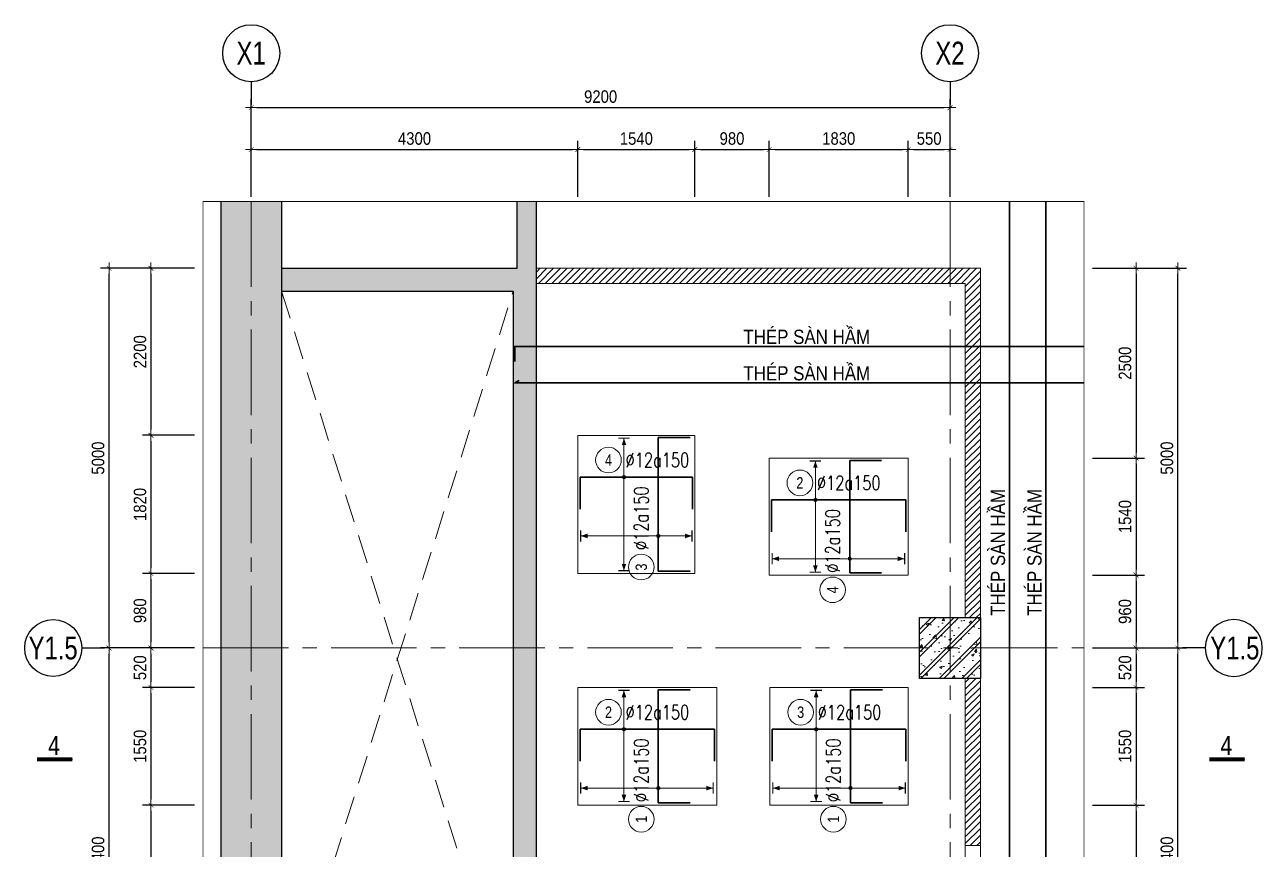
# Model space of a CAD drawing. Extents: x 517991 to 692152, y -83926 to 3506.
# Drawn here: x 583083 to 599376, y -53905 to -43049 of the extents above; entities that cross this region are included whole.
import ezdxf
from ezdxf.enums import TextEntityAlignment as Align

# ---------------------------------------------------------------- set-up
doc = ezdxf.new("R2010")
doc.units = 0
doc.header["$LTSCALE"] = 300
doc.header["$MEASUREMENT"] = 0
doc.linetypes.add('CENTER2', pattern=[1.125, 0.75, -0.125, 0.125, -0.125])
doc.linetypes.add('DASHED2', pattern=[0.375, 0.25, -0.125])
doc.layers.get('0').update_dxf_attribs({"linetype": 'CONTINUOUS'})
doc.layers.get('DEFPOINTS').update_dxf_attribs({"linetype": 'CONTINUOUS'})
for name, color, linetype, lineweight in [('00-TT.Dim', 8, 'CONTINUOUS', 13), ('B-CONTOUR2', 2, 'CONTINUOUS', 40), ('kata_thep - V', 2, 'CONTINUOUS', 35), ('NDC_S_AXIS', 5, 'CENTER2', 15), ('NDC_S_DIM', 1, 'CONTINUOUS', 15), ('NDC_S_OPENING', 5, 'DASHED2', 15), ('NDC_S_REBAR', 4, 'CONTINUOUS', 35), ('NDC_S_SLAB', 2, 'CONTINUOUS', 18), ('NDC_S_VN TEXT', 7, 'CONTINUOUS', 9), ('NDC_S_WALL', 6, 'CONTINUOUS', 25)]:
    doc.layers.add(name, color=color, linetype=linetype, lineweight=lineweight)
doc.layers.add('A-SYM', color=7, linetype='CONTINUOUS')
doc.layers.add('NDC_S-COLUMN', color=4, linetype='CONTINUOUS')
doc.styles.add('ARIAL', font='arial.ttf', dxfattribs={"width": 0.8})
doc.styles.add('Heerim', font='', dxfattribs={"width": 0.8})
doc.styles.add('NDC_ARIAL', font='arial.ttf', dxfattribs={"width": 0.85})
doc.styles.add('NDC_ROMANS', font='romans.shx', dxfattribs={"width": 0.8})
doc.styles.get('Heerim').set_extended_font_data('Dotum')
doc.dimstyles.new('NDC_1-75', dxfattribs={"dimscale": 75, "dimtxt": 2.2, "dimasz": 1, "dimexe": 1.5, "dimexo": 0, "dimgap": 0.8, "dimtad": 1, "dimdec": 0, "dimdsep": 46, "dimtxsty": 'NDC_ARIAL', "dimblk": 'DIMMARK', "dimcen": 49999.938995, "dimdle": 1.5, "dimclrd": 1, "dimclre": 1, "dimclrt": 3, "dimadec": 0, "dimazin": 0, "dimtfac": 1, "dimtdec": 0, "dimtix": 1, "dimtmove": 1, "dimatfit": 3, "dimfxl": 1, "dimarcsym": 0})
pattern_1 = [(50, (-133391.47, 8035.8), (358.63009, -31.37607), [37.5, -412.5]), (355, (-133391.47, 8035.8), (-69.37567, 376.09607), [30, -330]), (100.4514, (-133361.58, 8033.18), (289.25469, 344.71977), [31.8701, -350.57106]), (46.1842, (-133391.47, 8135.8), (533.62052, -82.7595), [56.25, -618.75]), (96.6356, (-133347, 8128.9), (467.33135, 487.05894), [47.80514, -525.8565]), (351.1842, (-133391.47, 8135.8), (467.33097, 487.0593), [45, -495]), (21, (-133341.47, 8110.8), (298.45353, -201.30945), [37.5, -412.5]), (326, (-133341.47, 8110.8), (121.65767, 362.57502), [30, -330]), (71.4514, (-133316.6, 8094), (420.11131, 161.26525), [31.8701, -350.57106]), (37.5, (-133391.47, 8035.79), (6.079928, 166.446927), [0, -326, 0, -335, 0, -331.25]), (7.5, (-133391.47, 8035.79), (131.53477, 197.205856), [0, -191, 0, -318.5, 0, -126.25]), (327.5, (-133502.97, 8035.79), (266.911218, -11.277436), [0, -125, 0, -390, 0, -517.5]), (317.5, (-133552.97, 8035.8), (291.593085, 50.05249), [0, -162.5, 0, -259, 0, -367.5]), (45, (-133391.47, 8035.8), (-150.26019, 150.26019), []), (45, (-133391.47, 8097.04), (-150.26019, 150.26019), [])]
pattern_2 = [(45, (-133391.47, 8035.79), (-44.194174, 44.194174), [])]

# ---------------------------------------------------------------- blocks, each defined once
blk = doc.blocks.new('*U1')
for q in [(0, 0), (0, 2)]:
    blk.add_line((0, 4), q)
blk.add_circle((0, 9), 5)
at = {"style": 'Heerim', "width": 0.8}
blk.add_attdef('NO', text='', height=4, dxfattribs=at).set_placement((-0.01, 9.02), align=Align.MIDDLE_CENTER)
blk = doc.blocks.new('DIMMARK')
at = {"layer": 'NDC_S_DIM', "color": 1}
blk.add_line((-1.5, 0), (1, 0), dxfattribs=at)
at = {"layer": 'NDC_S_DIM', "color": 2, "const_width": 0.1}
blk.add_lwpolyline([(-0.42, -0.42), (0.42, 0.42)], dxfattribs=at)
blk = doc.blocks.new('*D479')
at = {"layer": 'DEFPOINTS', "color": 0, "transparency": 16777216}
for p in [(585319, -46255), (584745, -48455), (585319, -48455)]:
    blk.add_point(p, dxfattribs=at)
at = {"layer": 'NDC_S_DIM', "color": 1, "lineweight": -2, "transparency": 16777216}
for p, q in [((585319, -46255), (584633, -46255)), ((584745, -46330), (584745, -48380)), ((585319, -48455), (584633, -48455))]:
    blk.add_line(p, q, dxfattribs=at)
at = {"layer": 'NDC_S_DIM', "color": 1, "lineweight": -2, "transparency": 16777216, "xscale": 75, "yscale": 75, "zscale": 75}
for p, rotation in [((584745, -46255), 90), ((584745, -48455), 270)]:
    blk.add_blockref('DIMMARK', p, dxfattribs=dict(at, rotation=rotation))
at = {"layer": 'NDC_S_DIM', "color": 3, "transparency": 16777216, "insert": (584601, -47355), "char_height": 165, "attachment_point": 5, "rotation": 90, "style": 'NDC_ARIAL'}
blk.add_mtext('2200', dxfattribs=at)
blk = doc.blocks.new('*D480')
at = {"layer": 'DEFPOINTS', "color": 0, "transparency": 16777216}
for p in [(585319, -48455), (584745, -50275), (585319, -50275)]:
    blk.add_point(p, dxfattribs=at)
at = {"layer": 'NDC_S_DIM', "color": 1, "lineweight": -2, "transparency": 16777216}
for p, q in [((585319, -48455), (584633, -48455)), ((584745, -48530), (584745, -50200)), ((585319, -50275), (584633, -50275))]:
    blk.add_line(p, q, dxfattribs=at)
at = {"layer": 'NDC_S_DIM', "color": 1, "lineweight": -2, "transparency": 16777216, "xscale": 75, "yscale": 75, "zscale": 75}
for p, rotation in [((584745, -48455), 90), ((584745, -50275), 270)]:
    blk.add_blockref('DIMMARK', p, dxfattribs=dict(at, rotation=rotation))
at = {"layer": 'NDC_S_DIM', "color": 3, "transparency": 16777216, "insert": (584601, -49365), "char_height": 165, "attachment_point": 5, "rotation": 90, "style": 'NDC_ARIAL'}
blk.add_mtext('1820', dxfattribs=at)
blk = doc.blocks.new('*D481')
at = {"layer": 'DEFPOINTS', "color": 0, "transparency": 16777216}
for p in [(585319, -50275), (584745, -51255), (585319, -51255)]:
    blk.add_point(p, dxfattribs=at)
at = {"layer": 'NDC_S_DIM', "color": 1, "lineweight": -2, "transparency": 16777216}
for p, q in [((585319, -50275), (584633, -50275)), ((584745, -50350), (584745, -51180)), ((585319, -51255), (584633, -51255))]:
    blk.add_line(p, q, dxfattribs=at)
at = {"layer": 'NDC_S_DIM', "color": 1, "lineweight": -2, "transparency": 16777216, "xscale": 75, "yscale": 75, "zscale": 75}
for p, rotation in [((584745, -50275), 90), ((584745, -51255), 270)]:
    blk.add_blockref('DIMMARK', p, dxfattribs=dict(at, rotation=rotation))
at = {"layer": 'NDC_S_DIM', "color": 3, "transparency": 16777216, "insert": (584601, -50765), "char_height": 165, "attachment_point": 5, "rotation": 90, "style": 'NDC_ARIAL'}
blk.add_mtext('980', dxfattribs=at)
blk = doc.blocks.new('*D482')
at = {"layer": 'DEFPOINTS', "color": 0, "transparency": 16777216}
for p in [(585319, -51775), (584745, -53325), (585319, -53325)]:
    blk.add_point(p, dxfattribs=at)
at = {"layer": 'NDC_S_DIM', "color": 1, "lineweight": -2, "transparency": 16777216}
for p, q in [((585319, -51775), (584633, -51775)), ((584745, -51850), (584745, -53250)), ((585319, -53325), (584633, -53325))]:
    blk.add_line(p, q, dxfattribs=at)
at = {"layer": 'NDC_S_DIM', "color": 1, "lineweight": -2, "transparency": 16777216, "xscale": 75, "yscale": 75, "zscale": 75}
for p, rotation in [((584745, -51775), 90), ((584745, -53325), 270)]:
    blk.add_blockref('DIMMARK', p, dxfattribs=dict(at, rotation=rotation))
at = {"layer": 'NDC_S_DIM', "color": 3, "transparency": 16777216, "insert": (584601, -52550), "char_height": 165, "attachment_point": 5, "rotation": 90, "style": 'NDC_ARIAL'}
blk.add_mtext('1550', dxfattribs=at)
blk = doc.blocks.new('*D483')
at = {"layer": 'DEFPOINTS', "color": 0, "transparency": 16777216}
for p in [(585319, -53325), (584745, -56655), (585319, -56655)]:
    blk.add_point(p, dxfattribs=at)
at = {"layer": 'NDC_S_DIM', "color": 1, "lineweight": -2, "transparency": 16777216}
for p, q in [((585319, -53325), (584633, -53325)), ((584745, -53400), (584745, -56580)), ((585319, -56655), (584633, -56655))]:
    blk.add_line(p, q, dxfattribs=at)
at = {"layer": 'NDC_S_DIM', "color": 1, "lineweight": -2, "transparency": 16777216, "xscale": 75, "yscale": 75, "zscale": 75}
for p, rotation in [((584745, -53325), 90), ((584745, -56655), 270)]:
    blk.add_blockref('DIMMARK', p, dxfattribs=dict(at, rotation=rotation))
at = {"layer": 'NDC_S_DIM', "color": 3, "transparency": 16777216, "insert": (584601, -54990), "char_height": 165, "attachment_point": 5, "rotation": 90, "style": 'NDC_ARIAL'}
blk.add_mtext('3330', dxfattribs=at)
blk = doc.blocks.new('*D484')
at = {"layer": 'DEFPOINTS', "color": 0, "transparency": 16777216}
for p in [(584193, -51255), (585319, -51255), (585319, -56655)]:
    blk.add_point(p, dxfattribs=at)
at = {"layer": 'NDC_S_DIM', "color": 1, "lineweight": -2, "transparency": 16777216}
for p, q in [((585319, -51255), (584081, -51255)), ((584193, -56580), (584193, -51330)), ((585319, -56655), (584081, -56655))]:
    blk.add_line(p, q, dxfattribs=at)
at = {"layer": 'NDC_S_DIM', "color": 1, "lineweight": -2, "transparency": 16777216, "xscale": 75, "yscale": 75, "zscale": 75}
for p, rotation in [((584193, -51255), 90), ((584193, -56655), 270)]:
    blk.add_blockref('DIMMARK', p, dxfattribs=dict(at, rotation=rotation))
at = {"layer": 'NDC_S_DIM', "color": 3, "transparency": 16777216, "insert": (584049, -53955), "char_height": 165, "attachment_point": 5, "rotation": 90, "style": 'NDC_ARIAL'}
blk.add_mtext('5400', dxfattribs=at)
blk = doc.blocks.new('*D485')
at = {"layer": 'DEFPOINTS', "color": 0, "transparency": 16777216}
for p in [(585319, -51255), (584745, -51775), (585319, -51775)]:
    blk.add_point(p, dxfattribs=at)
at = {"layer": 'NDC_S_DIM', "color": 1, "lineweight": -2, "transparency": 16777216}
for p, q in [((585319, -51255), (584633, -51255)), ((584745, -51330), (584745, -51700)), ((585319, -51775), (584633, -51775))]:
    blk.add_line(p, q, dxfattribs=at)
at = {"layer": 'NDC_S_DIM', "color": 1, "lineweight": -2, "transparency": 16777216, "xscale": 75, "yscale": 75, "zscale": 75}
for p, rotation in [((584745, -51255), 90), ((584745, -51775), 270)]:
    blk.add_blockref('DIMMARK', p, dxfattribs=dict(at, rotation=rotation))
at = {"layer": 'NDC_S_DIM', "color": 3, "transparency": 16777216, "insert": (584601, -51515), "char_height": 165, "attachment_point": 5, "rotation": 90, "style": 'NDC_ARIAL'}
blk.add_mtext('520', dxfattribs=at)
blk = doc.blocks.new('*D486')
at = {"layer": 'DEFPOINTS', "color": 0, "transparency": 16777216}
for p in [(584193, -46255), (585319, -46255), (585319, -51255)]:
    blk.add_point(p, dxfattribs=at)
at = {"layer": 'NDC_S_DIM', "color": 1, "lineweight": -2, "transparency": 16777216}
for p, q in [((585319, -46255), (584081, -46255)), ((584193, -51180), (584193, -46330)), ((585319, -51255), (584081, -51255))]:
    blk.add_line(p, q, dxfattribs=at)
at = {"layer": 'NDC_S_DIM', "color": 1, "lineweight": -2, "transparency": 16777216, "xscale": 75, "yscale": 75, "zscale": 75}
for p, rotation in [((584193, -46255), 90), ((584193, -51255), 270)]:
    blk.add_blockref('DIMMARK', p, dxfattribs=dict(at, rotation=rotation))
at = {"layer": 'NDC_S_DIM', "color": 3, "transparency": 16777216, "insert": (584049, -48755), "char_height": 165, "attachment_point": 5, "rotation": 90, "style": 'NDC_ARIAL'}
blk.add_mtext('5000', dxfattribs=at)
blk = doc.blocks.new('*D487')
at = {"layer": 'DEFPOINTS', "color": 0, "transparency": 16777216}
for p in [(597140, -46255), (597140, -48755), (597714, -48755)]:
    blk.add_point(p, dxfattribs=at)
at = {"layer": 'NDC_S_DIM', "color": 1, "lineweight": -2, "transparency": 16777216}
for p, q in [((597140, -46255), (597826, -46255)), ((597714, -46330), (597714, -48680)), ((597140, -48755), (597826, -48755))]:
    blk.add_line(p, q, dxfattribs=at)
at = {"layer": 'NDC_S_DIM', "color": 1, "lineweight": -2, "transparency": 16777216, "xscale": 75, "yscale": 75, "zscale": 75}
for p, rotation in [((597714, -46255), 90), ((597714, -48755), 270)]:
    blk.add_blockref('DIMMARK', p, dxfattribs=dict(at, rotation=rotation))
at = {"layer": 'NDC_S_DIM', "color": 3, "transparency": 16777216, "insert": (597569, -47505), "char_height": 165, "attachment_point": 5, "rotation": 90, "style": 'NDC_ARIAL'}
blk.add_mtext('2500', dxfattribs=at)
blk = doc.blocks.new('*D488')
at = {"layer": 'DEFPOINTS', "color": 0, "transparency": 16777216}
for p in [(597140, -48755), (597140, -50295), (597714, -50295)]:
    blk.add_point(p, dxfattribs=at)
at = {"layer": 'NDC_S_DIM', "color": 1, "lineweight": -2, "transparency": 16777216}
for p, q in [((597140, -48755), (597826, -48755)), ((597714, -48830), (597714, -50220)), ((597140, -50295), (597826, -50295))]:
    blk.add_line(p, q, dxfattribs=at)
at = {"layer": 'NDC_S_DIM', "color": 1, "lineweight": -2, "transparency": 16777216, "xscale": 75, "yscale": 75, "zscale": 75}
for p, rotation in [((597714, -48755), 90), ((597714, -50295), 270)]:
    blk.add_blockref('DIMMARK', p, dxfattribs=dict(at, rotation=rotation))
at = {"layer": 'NDC_S_DIM', "color": 3, "transparency": 16777216, "insert": (597569, -49525), "char_height": 165, "attachment_point": 5, "rotation": 90, "style": 'NDC_ARIAL'}
blk.add_mtext('1540', dxfattribs=at)
blk = doc.blocks.new('*D489')
at = {"layer": 'DEFPOINTS', "color": 0, "transparency": 16777216}
for p in [(597140, -50295), (597140, -51255), (597714, -51255)]:
    blk.add_point(p, dxfattribs=at)
at = {"layer": 'NDC_S_DIM', "color": 1, "lineweight": -2, "transparency": 16777216}
for p, q in [((597140, -50295), (597826, -50295)), ((597714, -50370), (597714, -51180)), ((597140, -51255), (597826, -51255))]:
    blk.add_line(p, q, dxfattribs=at)
at = {"layer": 'NDC_S_DIM', "color": 1, "lineweight": -2, "transparency": 16777216, "xscale": 75, "yscale": 75, "zscale": 75}
for p, rotation in [((597714, -50295), 90), ((597714, -51255), 270)]:
    blk.add_blockref('DIMMARK', p, dxfattribs=dict(at, rotation=rotation))
at = {"layer": 'NDC_S_DIM', "color": 3, "transparency": 16777216, "insert": (597569, -50775), "char_height": 165, "attachment_point": 5, "rotation": 90, "style": 'NDC_ARIAL'}
blk.add_mtext('960', dxfattribs=at)
blk = doc.blocks.new('*D490')
at = {"layer": 'DEFPOINTS', "color": 0, "transparency": 16777216}
for p in [(597140, -51775), (597140, -53325), (597714, -53325)]:
    blk.add_point(p, dxfattribs=at)
at = {"layer": 'NDC_S_DIM', "color": 1, "lineweight": -2, "transparency": 16777216}
for p, q in [((597140, -51775), (597826, -51775)), ((597714, -51850), (597714, -53250)), ((597140, -53325), (597826, -53325))]:
    blk.add_line(p, q, dxfattribs=at)
at = {"layer": 'NDC_S_DIM', "color": 1, "lineweight": -2, "transparency": 16777216, "xscale": 75, "yscale": 75, "zscale": 75}
for p, rotation in [((597714, -51775), 90), ((597714, -53325), 270)]:
    blk.add_blockref('DIMMARK', p, dxfattribs=dict(at, rotation=rotation))
at = {"layer": 'NDC_S_DIM', "color": 3, "transparency": 16777216, "insert": (597569, -52550), "char_height": 165, "attachment_point": 5, "rotation": 90, "style": 'NDC_ARIAL'}
blk.add_mtext('1550', dxfattribs=at)
blk = doc.blocks.new('*D491')
at = {"layer": 'DEFPOINTS', "color": 0, "transparency": 16777216}
for p in [(597140, -53325), (597140, -56655), (597714, -56655)]:
    blk.add_point(p, dxfattribs=at)
at = {"layer": 'NDC_S_DIM', "color": 1, "lineweight": -2, "transparency": 16777216}
for p, q in [((597140, -53325), (597826, -53325)), ((597714, -53400), (597714, -56580)), ((597140, -56655), (597826, -56655))]:
    blk.add_line(p, q, dxfattribs=at)
at = {"layer": 'NDC_S_DIM', "color": 1, "lineweight": -2, "transparency": 16777216, "xscale": 75, "yscale": 75, "zscale": 75}
for p, rotation in [((597714, -53325), 90), ((597714, -56655), 270)]:
    blk.add_blockref('DIMMARK', p, dxfattribs=dict(at, rotation=rotation))
at = {"layer": 'NDC_S_DIM', "color": 3, "transparency": 16777216, "insert": (597569, -54990), "char_height": 165, "attachment_point": 5, "rotation": 90, "style": 'NDC_ARIAL'}
blk.add_mtext('3330', dxfattribs=at)
blk = doc.blocks.new('*D492')
at = {"layer": 'DEFPOINTS', "color": 0, "transparency": 16777216}
for p in [(597140, -51255), (598265, -51255), (597140, -56655)]:
    blk.add_point(p, dxfattribs=at)
at = {"layer": 'NDC_S_DIM', "color": 1, "lineweight": -2, "transparency": 16777216}
for p, q in [((597140, -51255), (598378, -51255)), ((598265, -56580), (598265, -51330)), ((597140, -56655), (598378, -56655))]:
    blk.add_line(p, q, dxfattribs=at)
at = {"layer": 'NDC_S_DIM', "color": 1, "lineweight": -2, "transparency": 16777216, "xscale": 75, "yscale": 75, "zscale": 75}
for p, rotation in [((598265, -51255), 90), ((598265, -56655), 270)]:
    blk.add_blockref('DIMMARK', p, dxfattribs=dict(at, rotation=rotation))
at = {"layer": 'NDC_S_DIM', "color": 3, "transparency": 16777216, "insert": (598121, -53955), "char_height": 165, "attachment_point": 5, "rotation": 90, "style": 'NDC_ARIAL'}
blk.add_mtext('5400', dxfattribs=at)
blk = doc.blocks.new('*D493')
at = {"layer": 'DEFPOINTS', "color": 0, "transparency": 16777216}
for p in [(597140, -51255), (597140, -51775), (597714, -51775)]:
    blk.add_point(p, dxfattribs=at)
at = {"layer": 'NDC_S_DIM', "color": 1, "lineweight": -2, "transparency": 16777216}
for p, q in [((597140, -51255), (597826, -51255)), ((597714, -51330), (597714, -51700)), ((597140, -51775), (597826, -51775))]:
    blk.add_line(p, q, dxfattribs=at)
at = {"layer": 'NDC_S_DIM', "color": 1, "lineweight": -2, "transparency": 16777216, "xscale": 75, "yscale": 75, "zscale": 75}
for p, rotation in [((597714, -51255), 90), ((597714, -51775), 270)]:
    blk.add_blockref('DIMMARK', p, dxfattribs=dict(at, rotation=rotation))
at = {"layer": 'NDC_S_DIM', "color": 3, "transparency": 16777216, "insert": (597569, -51515), "char_height": 165, "attachment_point": 5, "rotation": 90, "style": 'NDC_ARIAL'}
blk.add_mtext('520', dxfattribs=at)
blk = doc.blocks.new('*D494')
at = {"layer": 'DEFPOINTS', "color": 0, "transparency": 16777216}
for p in [(597140, -46255), (598265, -46255), (597140, -51255)]:
    blk.add_point(p, dxfattribs=at)
at = {"layer": 'NDC_S_DIM', "color": 1, "lineweight": -2, "transparency": 16777216}
for p, q in [((597140, -46255), (598378, -46255)), ((598265, -51180), (598265, -46330)), ((597140, -51255), (598378, -51255))]:
    blk.add_line(p, q, dxfattribs=at)
at = {"layer": 'NDC_S_DIM', "color": 1, "lineweight": -2, "transparency": 16777216, "xscale": 75, "yscale": 75, "zscale": 75}
for p, rotation in [((598265, -46255), 90), ((598265, -51255), 270)]:
    blk.add_blockref('DIMMARK', p, dxfattribs=dict(at, rotation=rotation))
at = {"layer": 'NDC_S_DIM', "color": 3, "transparency": 16777216, "insert": (598121, -48755), "char_height": 165, "attachment_point": 5, "rotation": 90, "style": 'NDC_ARIAL'}
blk.add_mtext('5000', dxfattribs=at)
blk = doc.blocks.new('*D495')
at = {"layer": 'DEFPOINTS', "color": 0, "transparency": 16777216}
for p in [(590365, -44692), (586065, -45315), (590365, -45315)]:
    blk.add_point(p, dxfattribs=at)
at = {"layer": 'NDC_S_DIM', "color": 1, "lineweight": -2, "transparency": 16777216}
for p, q in [((586065, -45315), (586065, -44579)), ((590365, -45315), (590365, -44579)), ((586140, -44692), (590290, -44692))]:
    blk.add_line(p, q, dxfattribs=at)
at = {"layer": 'NDC_S_DIM', "color": 1, "lineweight": -2, "transparency": 16777216, "xscale": 75, "yscale": 75, "zscale": 75, "rotation": 180}
blk.add_blockref('DIMMARK', (586065, -44692), dxfattribs=at)
at = {"layer": 'NDC_S_DIM', "color": 1, "lineweight": -2, "transparency": 16777216, "xscale": 75, "yscale": 75, "zscale": 75}
blk.add_blockref('DIMMARK', (590365, -44692), dxfattribs=at)
at = {"layer": 'NDC_S_DIM', "color": 3, "transparency": 16777216, "insert": (588215, -44548), "char_height": 165, "attachment_point": 5, "style": 'NDC_ARIAL'}
blk.add_mtext('4300', dxfattribs=at)
blk = doc.blocks.new('*D496')
at = {"layer": 'DEFPOINTS', "color": 0, "transparency": 16777216}
for p in [(591905, -44692), (590365, -45315), (591905, -45315)]:
    blk.add_point(p, dxfattribs=at)
at = {"layer": 'NDC_S_DIM', "color": 1, "lineweight": -2, "transparency": 16777216}
for p, q in [((590365, -45315), (590365, -44579)), ((591905, -45315), (591905, -44579)), ((590440, -44692), (591830, -44692))]:
    blk.add_line(p, q, dxfattribs=at)
at = {"layer": 'NDC_S_DIM', "color": 1, "lineweight": -2, "transparency": 16777216, "xscale": 75, "yscale": 75, "zscale": 75, "rotation": 180}
blk.add_blockref('DIMMARK', (590365, -44692), dxfattribs=at)
at = {"layer": 'NDC_S_DIM', "color": 1, "lineweight": -2, "transparency": 16777216, "xscale": 75, "yscale": 75, "zscale": 75}
blk.add_blockref('DIMMARK', (591905, -44692), dxfattribs=at)
at = {"layer": 'NDC_S_DIM', "color": 3, "transparency": 16777216, "insert": (591135, -44548), "char_height": 165, "attachment_point": 5, "style": 'NDC_ARIAL'}
blk.add_mtext('1540', dxfattribs=at)
blk = doc.blocks.new('*D497')
at = {"layer": 'DEFPOINTS', "color": 0, "transparency": 16777216}
for p in [(592885, -44692), (591905, -45315), (592885, -45315)]:
    blk.add_point(p, dxfattribs=at)
at = {"layer": 'NDC_S_DIM', "color": 1, "lineweight": -2, "transparency": 16777216}
for p, q in [((591905, -45315), (591905, -44579)), ((592885, -45315), (592885, -44579)), ((591980, -44692), (592810, -44692))]:
    blk.add_line(p, q, dxfattribs=at)
at = {"layer": 'NDC_S_DIM', "color": 1, "lineweight": -2, "transparency": 16777216, "xscale": 75, "yscale": 75, "zscale": 75, "rotation": 180}
blk.add_blockref('DIMMARK', (591905, -44692), dxfattribs=at)
at = {"layer": 'NDC_S_DIM', "color": 1, "lineweight": -2, "transparency": 16777216, "xscale": 75, "yscale": 75, "zscale": 75}
blk.add_blockref('DIMMARK', (592885, -44692), dxfattribs=at)
at = {"layer": 'NDC_S_DIM', "color": 3, "transparency": 16777216, "insert": (592395, -44548), "char_height": 165, "attachment_point": 5, "style": 'NDC_ARIAL'}
blk.add_mtext('980', dxfattribs=at)
blk = doc.blocks.new('*D498')
at = {"layer": 'DEFPOINTS', "color": 0, "transparency": 16777216}
for p in [(595265, -44692), (594715, -45315), (595265, -45315)]:
    blk.add_point(p, dxfattribs=at)
at = {"layer": 'NDC_S_DIM', "color": 1, "lineweight": -2, "transparency": 16777216}
for p, q in [((594715, -45315), (594715, -44579)), ((595265, -45315), (595265, -44579)), ((594790, -44692), (595190, -44692))]:
    blk.add_line(p, q, dxfattribs=at)
at = {"layer": 'NDC_S_DIM', "color": 1, "lineweight": -2, "transparency": 16777216, "xscale": 75, "yscale": 75, "zscale": 75, "rotation": 180}
blk.add_blockref('DIMMARK', (594715, -44692), dxfattribs=at)
at = {"layer": 'NDC_S_DIM', "color": 1, "lineweight": -2, "transparency": 16777216, "xscale": 75, "yscale": 75, "zscale": 75}
blk.add_blockref('DIMMARK', (595265, -44692), dxfattribs=at)
at = {"layer": 'NDC_S_DIM', "color": 3, "transparency": 16777216, "insert": (594990, -44548), "char_height": 165, "attachment_point": 5, "style": 'NDC_ARIAL'}
blk.add_mtext('550', dxfattribs=at)
blk = doc.blocks.new('*D499')
at = {"layer": 'DEFPOINTS', "color": 0, "transparency": 16777216}
for p in [(595265, -44140), (586065, -45315), (595265, -45315)]:
    blk.add_point(p, dxfattribs=at)
at = {"layer": 'NDC_S_DIM', "color": 1, "lineweight": -2, "transparency": 16777216}
for p, q in [((586065, -45315), (586065, -44028)), ((586140, -44140), (595190, -44140)), ((595265, -45315), (595265, -44028))]:
    blk.add_line(p, q, dxfattribs=at)
at = {"layer": 'NDC_S_DIM', "color": 1, "lineweight": -2, "transparency": 16777216, "xscale": 75, "yscale": 75, "zscale": 75, "rotation": 180}
blk.add_blockref('DIMMARK', (586065, -44140), dxfattribs=at)
at = {"layer": 'NDC_S_DIM', "color": 1, "lineweight": -2, "transparency": 16777216, "xscale": 75, "yscale": 75, "zscale": 75}
blk.add_blockref('DIMMARK', (595265, -44140), dxfattribs=at)
at = {"layer": 'NDC_S_DIM', "color": 3, "transparency": 16777216, "insert": (590665, -43996), "char_height": 165, "attachment_point": 5, "style": 'NDC_ARIAL'}
blk.add_mtext('9200', dxfattribs=at)
blk = doc.blocks.new('*D505')
at = {"layer": 'DEFPOINTS', "color": 0, "transparency": 16777216}
for p in [(594715, -44692), (592885, -45315), (594715, -45315)]:
    blk.add_point(p, dxfattribs=at)
at = {"layer": 'NDC_S_DIM', "color": 1, "lineweight": -2, "transparency": 16777216}
for p, q in [((592885, -45315), (592885, -44579)), ((594715, -45315), (594715, -44579)), ((592960, -44692), (594640, -44692))]:
    blk.add_line(p, q, dxfattribs=at)
at = {"layer": 'NDC_S_DIM', "color": 1, "lineweight": -2, "transparency": 16777216, "xscale": 75, "yscale": 75, "zscale": 75, "rotation": 180}
blk.add_blockref('DIMMARK', (592885, -44692), dxfattribs=at)
at = {"layer": 'NDC_S_DIM', "color": 1, "lineweight": -2, "transparency": 16777216, "xscale": 75, "yscale": 75, "zscale": 75}
blk.add_blockref('DIMMARK', (594715, -44692), dxfattribs=at)
at = {"layer": 'NDC_S_DIM', "color": 3, "transparency": 16777216, "insert": (593800, -44548), "char_height": 165, "attachment_point": 5, "style": 'NDC_ARIAL'}
blk.add_mtext('1830', dxfattribs=at)
blk = doc.blocks.new('*U546')
h = blk.add_hatch(color=1)
edge = h.paths.add_edge_path()
edge.add_arc((0, 0), 0.3, 0, 360)
at = {"layer": 'NDC_S_DIM', "color": 1}
for q in [(0, 6.84), (0, -12.69)]:
    blk.add_line((0, 0), q, dxfattribs=at)
for points in [[(-1, 6.84, 0.2, 0.2, 0), (1, 6.84, 0, 0, 0)], [(-1, -12.69, 0.2, 0.2, 0), (1, -12.69, 0, 0, 0)]]:
    blk.add_lwpolyline(points, format="xyseb", dxfattribs=at)
at = {"layer": 'NDC_S_DIM'}
blk.add_circle((-2.72, 3), 2.25, dxfattribs=at)
at = {"layer": 'NDC_S_DIM', "color": 1}
blk.add_circle((0, 0), 0.3, dxfattribs=at)
for points in [[(-0.4, 5.64), (0, 6.84), (0.4, 5.64)], [(-0.4, -11.49), (0, -12.69), (0.4, -11.49)]]:
    blk.add_solid(points, dxfattribs=at)
at = {"layer": 'NDC_S_REBAR'}
for p, q in [((0, 0), (-7.7, 0)), ((-7.7, 0), (-7.7, -5.6)), ((0, 0), (15.9, 0)), ((15.9, 0), (15.9, -5.6))]:
    blk.add_line(p, q, dxfattribs=at)
at = {"layer": 'NDC_S_VN TEXT', "style": 'ARIAL', "width": 0.8}
blk.add_attdef('KHT', text='', height=2, dxfattribs=at).set_placement((-2.72, 3), align=Align.MIDDLE_CENTER)
at = {"layer": 'NDC_S_VN TEXT', "color": 3, "style": 'NDC_ROMANS', "width": 0.75}
blk.add_attdef('DKT', (0.28, 1.75), '', height=2.5, dxfattribs=at)
blk = doc.blocks.new('*U545')
h = blk.add_hatch(color=1)
edge = h.paths.add_edge_path()
edge.add_arc((0, 0), 0.3, 0, 360)
at = {"layer": 'NDC_S_DIM', "color": 1}
for q in [(0, 13.63), (0, -9.63)]:
    blk.add_line((0, 0), q, dxfattribs=at)
for points in [[(-1, 13.63, 0.2, 0.2, 0), (1, 13.63, 0, 0, 0)], [(-1, -9.63, 0.2, 0.2, 0), (1, -9.63, 0, 0, 0)]]:
    blk.add_lwpolyline(points, format="xyseb", dxfattribs=at)
at = {"layer": 'NDC_S_DIM'}
blk.add_circle((-5.46, 3), 2.25, dxfattribs=at)
at = {"layer": 'NDC_S_DIM', "color": 1}
blk.add_circle((0, 0), 0.3, dxfattribs=at)
for points in [[(-0.4, 12.43), (0, 13.63), (0.4, 12.43)], [(-0.4, -8.43), (0, -9.63), (0.4, -8.43)]]:
    blk.add_solid(points, dxfattribs=at)
at = {"layer": 'NDC_S_REBAR'}
for p, q in [((0, 0), (-2.6, 0)), ((-2.6, 0), (-2.6, -5.6)), ((0, 0), (17.27, 0)), ((17.27, 0), (17.27, -5.6))]:
    blk.add_line(p, q, dxfattribs=at)
at = {"layer": 'NDC_S_VN TEXT', "style": 'ARIAL', "width": 0.8}
blk.add_attdef('KHT', text='', height=2, dxfattribs=at).set_placement((-5.46, 3), align=Align.MIDDLE_CENTER)
at = {"layer": 'NDC_S_VN TEXT', "color": 3, "style": 'NDC_ROMANS', "width": 0.75}
blk.add_attdef('DKT', (-2.46, 1.75), '', height=2.5, dxfattribs=at)
blk = doc.blocks.new('*U541')
h = blk.add_hatch(color=1)
edge = h.paths.add_edge_path()
edge.add_arc((0, 0), 0.3, 0, 360)
at = {"layer": 'NDC_S_DIM', "color": 1}
for q in [(0, 6.84), (0, -12.69)]:
    blk.add_line((0, 0), q, dxfattribs=at)
for points in [[(-1, 6.84, 0.2, 0.2, 0), (1, 6.84, 0, 0, 0)], [(-1, -12.69, 0.2, 0.2, 0), (1, -12.69, 0, 0, 0)]]:
    blk.add_lwpolyline(points, format="xyseb", dxfattribs=at)
at = {"layer": 'NDC_S_DIM'}
blk.add_circle((-2.72, 3), 2.25, dxfattribs=at)
at = {"layer": 'NDC_S_DIM', "color": 1}
blk.add_circle((0, 0), 0.3, dxfattribs=at)
for points in [[(-0.4, 5.64), (0, 6.84), (0.4, 5.64)], [(-0.4, -11.49), (0, -12.69), (0.4, -11.49)]]:
    blk.add_solid(points, dxfattribs=at)
at = {"layer": 'NDC_S_REBAR'}
for p, q in [((0, 0), (-7.7, 0)), ((-7.7, 0), (-7.7, -5.6)), ((0, 0), (15.9, 0)), ((15.9, 0), (15.9, -5.6))]:
    blk.add_line(p, q, dxfattribs=at)
at = {"layer": 'NDC_S_VN TEXT', "style": 'ARIAL', "width": 0.8}
blk.add_attdef('KHT', text='', height=2, dxfattribs=at).set_placement((-2.72, 3), align=Align.MIDDLE_CENTER)
at = {"layer": 'NDC_S_VN TEXT', "color": 3, "style": 'NDC_ROMANS', "width": 0.75}
blk.add_attdef('DKT', (0.28, 1.75), '', height=2.5, dxfattribs=at)
blk = doc.blocks.new('*U542')
h = blk.add_hatch(color=1)
edge = h.paths.add_edge_path()
edge.add_arc((0, 0), 0.3, 0, 360)
at = {"layer": 'NDC_S_DIM', "color": 1}
for q in [(0, 13.63), (0, -9.63)]:
    blk.add_line((0, 0), q, dxfattribs=at)
for points in [[(-1, 13.63, 0.2, 0.2, 0), (1, 13.63, 0, 0, 0)], [(-1, -9.63, 0.2, 0.2, 0), (1, -9.63, 0, 0, 0)]]:
    blk.add_lwpolyline(points, format="xyseb", dxfattribs=at)
at = {"layer": 'NDC_S_DIM'}
blk.add_circle((-5.46, 3), 2.25, dxfattribs=at)
at = {"layer": 'NDC_S_DIM', "color": 1}
blk.add_circle((0, 0), 0.3, dxfattribs=at)
for points in [[(-0.4, 12.43), (0, 13.63), (0.4, 12.43)], [(-0.4, -8.43), (0, -9.63), (0.4, -8.43)]]:
    blk.add_solid(points, dxfattribs=at)
at = {"layer": 'NDC_S_REBAR'}
for p, q in [((0, 0), (-2.47, 0)), ((-2.47, 0), (-2.47, -5.6)), ((0, 0), (17.27, 0)), ((17.27, 0), (17.27, -5.6))]:
    blk.add_line(p, q, dxfattribs=at)
at = {"layer": 'NDC_S_VN TEXT', "style": 'ARIAL', "width": 0.8}
blk.add_attdef('KHT', text='', height=2, dxfattribs=at).set_placement((-5.46, 3), align=Align.MIDDLE_CENTER)
at = {"layer": 'NDC_S_VN TEXT', "color": 3, "style": 'NDC_ROMANS', "width": 0.75}
blk.add_attdef('DKT', (-2.46, 1.75), '', height=2.5, dxfattribs=at)
blk = doc.blocks.new('*U543')
h = blk.add_hatch(color=1)
edge = h.paths.add_edge_path()
edge.add_arc((0, 0), 0.3, 0, 360)
at = {"layer": 'NDC_S_DIM', "color": 1}
for q in [(0, 6.84), (0, -16.42)]:
    blk.add_line((0, 0), q, dxfattribs=at)
for points in [[(-1, 6.84, 0.2, 0.2, 0), (1, 6.84, 0, 0, 0)], [(-1, -16.42, 0.2, 0.2, 0), (1, -16.42, 0, 0, 0)]]:
    blk.add_lwpolyline(points, format="xyseb", dxfattribs=at)
at = {"layer": 'NDC_S_DIM'}
blk.add_circle((-2.72, 3), 2.25, dxfattribs=at)
at = {"layer": 'NDC_S_DIM', "color": 1}
blk.add_circle((0, 0), 0.3, dxfattribs=at)
for points in [[(-0.4, 5.64), (0, 6.84), (0.4, 5.64)], [(-0.4, -15.22), (0, -16.42), (0.4, -15.22)]]:
    blk.add_solid(points, dxfattribs=at)
at = {"layer": 'NDC_S_REBAR'}
for p, q in [((0, 0), (-7.7, 0)), ((-7.7, 0), (-7.7, -5.6)), ((0, 0), (12.03, 0)), ((12.03, 0), (12.03, -5.6))]:
    blk.add_line(p, q, dxfattribs=at)
at = {"layer": 'NDC_S_VN TEXT', "style": 'ARIAL', "width": 0.8}
blk.add_attdef('KHT', text='', height=2, dxfattribs=at).set_placement((-2.72, 3), align=Align.MIDDLE_CENTER)
at = {"layer": 'NDC_S_VN TEXT', "color": 3, "style": 'NDC_ROMANS', "width": 0.75}
blk.add_attdef('DKT', (0.28, 1.75), '', height=2.5, dxfattribs=at)
blk = doc.blocks.new('*U544')
h = blk.add_hatch(color=1)
edge = h.paths.add_edge_path()
edge.add_arc((0, 0), 0.3, 0, 360)
at = {"layer": 'NDC_S_DIM', "color": 1}
for q in [(0, 13.63), (0, -5.9)]:
    blk.add_line((0, 0), q, dxfattribs=at)
for points in [[(-1, 13.63, 0.2, 0.2, 0), (1, 13.63, 0, 0, 0)], [(-1, -5.9, 0.2, 0.2, 0), (1, -5.9, 0, 0, 0)]]:
    blk.add_lwpolyline(points, format="xyseb", dxfattribs=at)
at = {"layer": 'NDC_S_DIM'}
blk.add_circle((-5.46, 3), 2.25, dxfattribs=at)
at = {"layer": 'NDC_S_DIM', "color": 1}
blk.add_circle((0, 0), 0.3, dxfattribs=at)
for points in [[(-0.4, 12.43), (0, 13.63), (0.4, 12.43)], [(-0.4, -4.7), (0, -5.9), (0.4, -4.7)]]:
    blk.add_solid(points, dxfattribs=at)
at = {"layer": 'NDC_S_REBAR'}
for p, q in [((0, 0), (-6.2, 0)), ((-6.2, 0), (-6.2, -5.6)), ((0, 0), (17.27, 0)), ((17.27, 0), (17.27, -5.6))]:
    blk.add_line(p, q, dxfattribs=at)
at = {"layer": 'NDC_S_VN TEXT', "style": 'ARIAL', "width": 0.8}
blk.add_attdef('KHT', text='', height=2, dxfattribs=at).set_placement((-5.46, 3), align=Align.MIDDLE_CENTER)
at = {"layer": 'NDC_S_VN TEXT', "color": 3, "style": 'NDC_ROMANS', "width": 0.75}
blk.add_attdef('DKT', (-2.46, 1.75), '', height=2.5, dxfattribs=at)
blk = doc.blocks.new('*U548')
h = blk.add_hatch(color=1)
edge = h.paths.add_edge_path()
edge.add_arc((0, 0), 0.3, 0, 360)
at = {"layer": 'NDC_S_DIM', "color": 1}
for q in [(0, 6.84), (0, -12.69)]:
    blk.add_line((0, 0), q, dxfattribs=at)
for points in [[(-1, 6.84, 0.2, 0.2, 0), (1, 6.84, 0, 0, 0)], [(-1, -12.69, 0.2, 0.2, 0), (1, -12.69, 0, 0, 0)]]:
    blk.add_lwpolyline(points, format="xyseb", dxfattribs=at)
at = {"layer": 'NDC_S_DIM'}
blk.add_circle((-2.72, 3), 2.25, dxfattribs=at)
at = {"layer": 'NDC_S_DIM', "color": 1}
blk.add_circle((0, 0), 0.3, dxfattribs=at)
for points in [[(-0.4, 5.64), (0, 6.84), (0.4, 5.64)], [(-0.4, -11.49), (0, -12.69), (0.4, -11.49)]]:
    blk.add_solid(points, dxfattribs=at)
at = {"layer": 'NDC_S_REBAR'}
for p, q in [((0, 0), (-7.7, 0)), ((-7.7, 0), (-7.7, -5.6)), ((0, 0), (15.76, 0)), ((15.76, 0), (15.76, -5.6))]:
    blk.add_line(p, q, dxfattribs=at)
at = {"layer": 'NDC_S_VN TEXT', "style": 'ARIAL', "width": 0.8}
blk.add_attdef('KHT', text='', height=2, dxfattribs=at).set_placement((-2.72, 3), align=Align.MIDDLE_CENTER)
at = {"layer": 'NDC_S_VN TEXT', "color": 3, "style": 'NDC_ROMANS', "width": 0.75}
blk.add_attdef('DKT', (0.28, 1.75), '', height=2.5, dxfattribs=at)
blk = doc.blocks.new('*U547')
h = blk.add_hatch(color=1)
edge = h.paths.add_edge_path()
edge.add_arc((0, 0), 0.3, 0, 360)
at = {"layer": 'NDC_S_DIM', "color": 1}
for q in [(0, 13.63), (0, -9.63)]:
    blk.add_line((0, 0), q, dxfattribs=at)
for points in [[(-1, 13.63, 0.2, 0.2, 0), (1, 13.63, 0, 0, 0)], [(-1, -9.63, 0.2, 0.2, 0), (1, -9.63, 0, 0, 0)]]:
    blk.add_lwpolyline(points, format="xyseb", dxfattribs=at)
at = {"layer": 'NDC_S_DIM'}
blk.add_circle((-5.46, 3), 2.25, dxfattribs=at)
at = {"layer": 'NDC_S_DIM', "color": 1}
blk.add_circle((0, 0), 0.3, dxfattribs=at)
for points in [[(-0.4, 12.43), (0, 13.63), (0.4, 12.43)], [(-0.4, -8.43), (0, -9.63), (0.4, -8.43)]]:
    blk.add_solid(points, dxfattribs=at)
at = {"layer": 'NDC_S_REBAR'}
for p, q in [((0, 0), (-2.6, 0)), ((-2.6, 0), (-2.6, -5.6)), ((0, 0), (17.27, 0)), ((17.27, 0), (17.27, -5.6))]:
    blk.add_line(p, q, dxfattribs=at)
at = {"layer": 'NDC_S_VN TEXT', "style": 'ARIAL', "width": 0.8}
blk.add_attdef('KHT', text='', height=2, dxfattribs=at).set_placement((-5.46, 3), align=Align.MIDDLE_CENTER)
at = {"layer": 'NDC_S_VN TEXT', "color": 3, "style": 'NDC_ROMANS', "width": 0.75}
blk.add_attdef('DKT', (-2.46, 1.75), '', height=2.5, dxfattribs=at)
blk = doc.blocks.new('*U340')
at = {"color": 0, "linetype": 'ByBlock', "lineweight": -2}
blk.add_line((-3.65, 0), (1, 0), dxfattribs=at)
at = {"ltscale": 0.005, "const_width": 0.5}
blk.add_lwpolyline([(1, 0), (-3.65, 0)], dxfattribs=at)
at = {"color": 0, "linetype": 'ByBlock', "lineweight": -2, "style": 'ARIAL', "width": 0.8}
blk.add_attdef('DETAIL', text='', height=2.5, dxfattribs=at).set_placement((-0.64, 1.82), align=Align.MIDDLE_RIGHT)

msp = doc.modelspace()

# ---------------------------------------------------------------- hatches: boundary and pattern name
at = {"layer": '00-TT.Dim'}
h = msp.add_hatch(dxfattribs=at)
h.set_pattern_fill('BT-01', color=256, scale=50, pattern_type=2)
h.set_pattern_definition(pattern_1)
h.paths.add_polyline_path([(586464.7, -45376), (585664.7, -45376), (585664.7, -57055.2), (597029.5, -57055.2), (597029.5, -56255.2), (586464.7, -56255.2)])
h = msp.add_hatch(dxfattribs=at)
h.set_pattern_fill('BT-01', color=256, scale=50, pattern_type=2)
h.set_pattern_definition(pattern_1)
h.paths.add_polyline_path([(589814.7, -45376), (589564.7, -45376), (589564.7, -46255.2), (586464.7, -46255.2), (586464.7, -46555.2), (589514.7, -46555.2), (589514.7, -56255.2), (589814.7, -56255.2)])
h = msp.add_hatch(dxfattribs=at)
h.set_pattern_fill('ANSI31', color=256, scale=500)
h.set_pattern_definition(pattern_2)
h.paths.add_polyline_path([(595664.7, -46255.2), (589814.7, -46255.2), (589814.7, -46455.2), (595464.7, -46455.2), (595464.7, -50855.2), (595664.7, -50855.2)])
h = msp.add_hatch(dxfattribs=at)
h.set_pattern_fill('BT-01', color=256, scale=50, pattern_type=2)
h.set_pattern_definition(pattern_1)
h.paths.add_polyline_path([(595664.7, -50855.2), (594864.7, -50855.2), (594864.7, -51655.2), (595664.7, -51655.2)])
h = msp.add_hatch(dxfattribs=at)
h.set_pattern_fill('ANSI31', color=256, scale=500)
h.set_pattern_definition(pattern_2)
h.paths.add_polyline_path([(595664.7, -51655.2), (595464.7, -51655.2), (595464.7, -53855.2), (595664.7, -53855.2)])

# ---------------------------------------------------------------- linework, layer by layer
at = {"layer": 'B-CONTOUR2', "color": 0, "const_width": 10}
msp.add_lwpolyline([(585429.5, -57876), (597029.5, -57876), (597029.5, -45376), (585429.5, -45376)], close=True, dxfattribs=at)
at = {"layer": 'NDC_S-COLUMN'}
msp.add_lwpolyline([(594864.7, -50855.2), (595664.7, -50855.2), (595664.7, -51655.2), (594864.7, -51655.2)], close=True, dxfattribs=at)
at = {"layer": 'NDC_S_AXIS', "ltscale": 5}
for points in [[(586064.7, -45376), (586064.7, -57876)], [(595264.7, -45376), (595264.7, -57876)], [(585429.5, -51255.2), (597029.5, -51255.2)]]:
    msp.add_lwpolyline(points, dxfattribs=at)
at = {"layer": 'NDC_S_DIM'}
for points in [[(589814.7, -46255.2), (595664.7, -46255.2), (595664.7, -55955.2), (597029.5, -55955.2)], [(595464.7, -50855.2), (595464.7, -46455.2), (589814.7, -46455.2)], [(589814.7, -55955.2), (595464.7, -55955.2), (595464.7, -51655.2)], [(595464.7, -53855.2), (595664.7, -53855.2)]]:
    msp.add_lwpolyline(points, dxfattribs=at)
at = {"layer": 'NDC_S_OPENING', "ltscale": 5}
for points in [[(586464.7, -46555.2), (589514.7, -56255.2)], [(586464.7, -56255.2), (589514.7, -46555.2)]]:
    msp.add_lwpolyline(points, dxfattribs=at)
at = {"layer": 'NDC_S_REBAR'}
for points in [[(596246.6, -56225.2), (596046.6, -56225.2), (596046.6, -45376)], [(596494.5, -56169.1), (596526.9, -56225.2), (596526.9, -45376)], [(589534.7, -47484.3), (589534.7, -47284.3), (597029.5, -47284.3)], [(589590.9, -47732.2), (589534.7, -47764.6), (597029.5, -47764.6)]]:
    msp.add_lwpolyline(points, dxfattribs=at)
at = {"layer": 'NDC_S_SLAB'}
for points in [[(586464.7, -46555.2), (589514.7, -46555.2), (589514.7, -56255.2), (586464.7, -56255.2)], [(590364.7, -48455.2), (591904.7, -48455.2), (591904.7, -50275.2), (590364.7, -50275.2)], [(592884.7, -48755.2), (594714.7, -48755.2), (594714.7, -50295.2), (592884.7, -50295.2)], [(590364.7, -51775.2), (592194.7, -51775.2), (592194.7, -53325.2), (590364.7, -53325.2)], [(592894.7, -51775.2), (594714.7, -51775.2), (594714.7, -53325.2), (592894.7, -53325.2)]]:
    msp.add_lwpolyline(points, close=True, dxfattribs=at)
at = {"layer": 'NDC_S_WALL'}
for points in [[(585664.7, -45376), (585664.7, -57055.2), (597029.5, -57055.2)], [(586464.7, -45376), (586464.7, -56255.2), (597029.5, -56255.2)], [(586464.7, -46255.2), (589564.7, -46255.2), (589564.7, -45376)], [(589814.7, -45376), (589814.7, -56255.2)], [(586464.7, -46555.2), (589514.7, -46555.2), (589514.7, -56255.2)]]:
    msp.add_lwpolyline(points, dxfattribs=at)

# ---------------------------------------------------------------- block references
at = {"xscale": 75, "yscale": 75, "zscale": 75}
for name, p, values in [('*U543', (590972.4, -49005.9), {'KHT': '4', 'DKT': '%%c12a150'}), ('*U541', (593492.4, -49305.9), {'KHT': '2', 'DKT': '%%c12a150'}), ('*U546', (590972.4, -52325.9), {'KHT': '2', 'DKT': '%%c12a150'}), ('*U548', (593502.4, -52325.9), {'KHT': '3', 'DKT': '%%c12a150'})]:
    msp.add_blockref(name, p, dxfattribs=at).add_auto_attribs(values)
at = {"layer": 'A-SYM', "xscale": 75, "yscale": 75, "zscale": 75}
for p, values in [((586064.7, -44099), {'NO': 'X1'}), ((595264.7, -44099), {'NO': 'X2'})]:
    msp.add_blockref('*U1', p, dxfattribs=at).add_auto_attribs(values)
at = {"layer": 'A-SYM'}
ref = msp.add_blockref('*U1', (584133.3, -51255.2), dxfattribs=dict(at, xscale=75, yscale=75, zscale=75, rotation=90))
ref.add_attrib('NO', 'Y1.5', dxfattribs={"layer": '0', "height": 300, "style": 'Heerim', "width": 0.8}).set_placement((583457, -51255.6), align=Align.MIDDLE_CENTER)
ref = msp.add_blockref('*U1', (598325.6, -51255.2), dxfattribs=dict(at, xscale=-75, yscale=75, zscale=75, rotation=270))
ref.add_attrib('NO', 'Y1.5', dxfattribs={"layer": '0', "height": 300, "style": 'Heerim', "width": 0.8}).set_placement((599015, -51255.6), align=Align.MIDDLE_CENTER)
at = {"layer": 'kata_thep - V', "xscale": 75, "yscale": 75, "zscale": 75, "rotation": 90}
for name, p, values in [('*U544', (591424.7, -49780.1), {'KHT': '3', 'DKT': '%%c12a150'}), ('*U542', (593944.7, -50080.1), {'KHT': '4', 'DKT': '%%c12a150'}), ('*U545', (591424.7, -53100.1), {'KHT': '1', 'DKT': '%%c12a150'}), ('*U547', (593954.7, -53100.1), {'KHT': '1', 'DKT': '%%c12a150'})]:
    msp.add_blockref(name, p, dxfattribs=at).add_auto_attribs(values)
at = {"layer": 'NDC_S_VN TEXT', "xscale": 100, "yscale": 100, "zscale": 100}
for p in [(583610.1, -52720.5), (599044.3, -52720.5)]:
    msp.add_blockref('*U340', p, dxfattribs=at).add_auto_attribs({'DETAIL': '4'})

# ---------------------------------------------------------------- texts
at = {"style": 'NDC_ARIAL', "width": 0.85}
for p in [(592543.9, -47251.7), (592543.9, -47732)]:
    msp.add_text('THÉP SÀN HẦM', height=187.5, dxfattribs=at).set_placement(p)
for p in [(595989.5, -50831.6), (596469.8, -50831.6)]:
    msp.add_text('THÉP SÀN HẦM', height=187.5, rotation=90, dxfattribs=at).set_placement(p)

# ---------------------------------------------------------------- dimensions: what is measured, and where the dimension line sits
at = {"layer": 'NDC_S_DIM'}
for base, p1, p2, picture, middle in [((595264.7, -44140), (586064.7, -45314.8), (595264.7, -45314.8), '*D499', (590664.7, -43995.8)), ((590364.7, -44691.8), (586064.7, -45314.8), (590364.7, -45314.8), '*D495', (588214.7, -44547.5)), ((591904.7, -44691.8), (590364.7, -45314.8), (591904.7, -45314.8), '*D496', (591134.7, -44547.6)), ((592884.7, -44691.8), (591904.7, -45314.8), (592884.7, -45314.8), '*D497', (592394.7, -44547.6)), ((594714.7, -44691.8), (592884.7, -45314.8), (594714.7, -45314.8), '*D505', (593799.7, -44547.5)), ((595264.7, -44691.8), (594714.7, -45314.8), (595264.7, -45314.8), '*D498', (594989.7, -44547.6))]:
    dim = msp.add_linear_dim(base=base, p1=p1, p2=p2, dimstyle='NDC_1-75', dxfattribs=at)
    dim.commit()
    dim.dimension.update_dxf_attribs({"geometry": picture, "text_midpoint": middle})
for base, p1, p2, picture, middle in [((584193.5, -46255.2), (585318.8, -51255.2), (585318.8, -46255.2), '*D486', (584049.2, -48755.2)), ((584745.3, -48455.2), (585318.8, -46255.2), (585318.8, -48455.2), '*D479', (584601, -47355.2)), ((597713.7, -48755.2), (597140.2, -46255.2), (597140.2, -48755.2), '*D487', (597569.4, -47505.2)), ((598265.5, -46255.2), (597140.2, -51255.2), (597140.2, -46255.2), '*D494', (598121.2, -48755.2)), ((584745.3, -50275.2), (585318.8, -48455.2), (585318.8, -50275.2), '*D480', (584601, -49365.2)), ((597713.7, -50295.2), (597140.2, -48755.2), (597140.2, -50295.2), '*D488', (597569.4, -49525.2)), ((584745.3, -51255.2), (585318.8, -50275.2), (585318.8, -51255.2), '*D481', (584601, -50765.2)), ((597713.7, -51255.2), (597140.2, -50295.2), (597140.2, -51255.2), '*D489', (597569.4, -50775.2)), ((584193.5, -51255.2), (585318.8, -56655.2), (585318.8, -51255.2), '*D484', (584049.2, -53955.2)), ((584745.3, -51775.2), (585318.8, -51255.2), (585318.8, -51775.2), '*D485', (584601, -51515.2)), ((598265.5, -51255.2), (597140.2, -56655.2), (597140.2, -51255.2), '*D492', (598121.2, -53955.2)), ((597713.7, -51775.2), (597140.2, -51255.2), (597140.2, -51775.2), '*D493', (597569.4, -51515.2)), ((584745.3, -53325.2), (585318.8, -51775.2), (585318.8, -53325.2), '*D482', (584601, -52550.2)), ((597713.7, -53325.2), (597140.2, -51775.2), (597140.2, -53325.2), '*D490', (597569.4, -52550.2)), ((584745.3, -56655.2), (585318.8, -53325.2), (585318.8, -56655.2), '*D483', (584601, -54990.2)), ((597713.7, -56655.2), (597140.2, -53325.2), (597140.2, -56655.2), '*D491', (597569.4, -54990.2))]:
    dim = msp.add_linear_dim(base=base, p1=p1, p2=p2, angle=90, dimstyle='NDC_1-75', dxfattribs=at)
    dim.commit()
    dim.dimension.update_dxf_attribs({"geometry": picture, "text_midpoint": middle})

doc.saveas('drawing.dxf')
